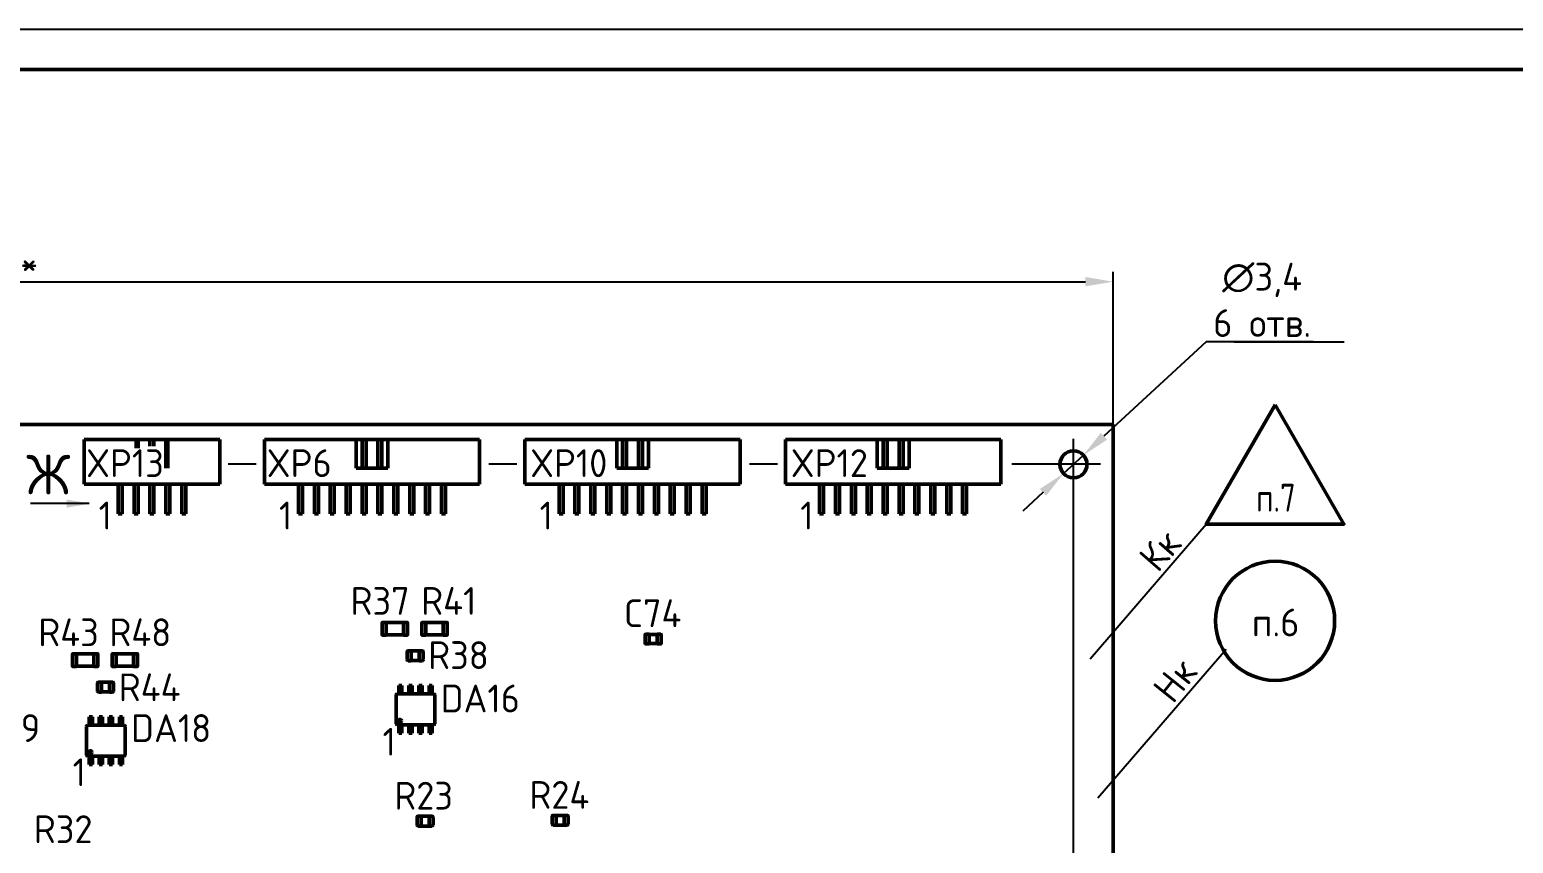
# Model space of a CAD drawing. Header units: millimetres. Extents: x -55 to 2039, y 0 to 512.
# Drawn here: x 1041.1 to 1227.8, y 335.1 to 437.5 of the extents above; entities that cross this region are included whole.
import ezdxf
from ezdxf import colors
from ezdxf.entities.mleader import LeaderData, LeaderLine
from ezdxf.enums import TextEntityAlignment as Align
from ezdxf.math import Vec2, Vec3

# ---------------------------------------------------------------- set-up
doc = ezdxf.new("R2010")
doc.units = ezdxf.units.MM
doc.linetypes.add('ACAD_ISO04W100', pattern=[30, 24, -3, 0, -3])
doc.linetypes.add('Сплошная', pattern=[0])
doc.layers.add('Виды', color=30, linetype='Continuous')
doc.layers.add('Размеры', color=121, linetype='Continuous')
doc.layers.add('текст', color=2, linetype='Continuous', lineweight=30)
doc.styles.add('GOST TYPE A', font='', dxfattribs={"height": 3.5})
doc.styles.add('GOST TYPE B', font='', dxfattribs={"height": 3.5})
doc.styles.get('GOST TYPE A').set_extended_font_data('GOST type A')
doc.styles.get('GOST TYPE B').set_extended_font_data('GOST type B')
doc.dimstyles.new('GOST', dxfattribs={"dimscale": 0, "dimtxt": 3.5, "dimasz": 3.5, "dimexe": 1.25, "dimexo": 0, "dimtad": 1, "dimdec": 3, "dimtxsty": 'GOST TYPE B', "dimcen": 5, "dimadec": 3, "dimazin": 2, "dimtm": 1e-09, "dimtfac": 0.75, "dimtdec": 3, "dimtmove": 1, "dimatfit": 3, "dimfxl": 1, "dimtolj": 1, "dimlwd": 25, "dimlwe": 25, "dimarcsym": 0})
doc.dimstyles.new('GOST радиусы', dxfattribs={"dimscale": 0, "dimtxt": 3.5, "dimasz": 3.5, "dimexe": 1.25, "dimexo": 0, "dimtad": 1, "dimtoh": 1, "dimdec": 3, "dimtxsty": 'GOST TYPE B', "dimcen": 5, "dimadec": 3, "dimazin": 2, "dimtm": 1e-09, "dimtfac": 0.75, "dimtdec": 3, "dimtmove": 1, "dimatfit": 3, "dimfxl": 1, "dimtolj": 1, "dimlwd": 25, "dimlwe": 25, "dimarcsym": 0})

# ---------------------------------------------------------------- blocks, each defined once
blk = doc.blocks.new('Вид с →')
at = {"linetype": 'Continuous', "lineweight": 25, "transparency": 16777216}
for q in [(28.03, 4.05), (30.86, 4.05)]:
    blk.add_line((29.44, 2.63), q, dxfattribs=at)
blk.add_circle((32.94, 2.63), 3.5, dxfattribs=at)
blk.add_circle((32.94, 2.63), 3.5, dxfattribs=at)
at = {"linetype": 'Continuous', "lineweight": 50, "transparency": 16777216, "style": 'GOST TYPE B'}
blk.add_attdef('ВИД(_:_)', text='', height=7, dxfattribs=at).set_placement((27.23, 3.5), align=Align.MIDDLE_RIGHT)
blk = doc.blocks.new('_DotSmall')
at = {"color": 0, "linetype": 'ByBlock', "lineweight": 60, "const_width": 0.5}
blk.add_lwpolyline([(-0.0625, 0, 1), (0.0625, 0, 1)], format="xyb", close=True, dxfattribs=at)
blk = doc.blocks.new('*D86')
at = {"layer": 'Defpoints', "color": 0, "linetype": 'Continuous', "lineweight": 50, "transparency": 16777216}
for p in [(1177.46, 405.78), (897.46, 387.78), (1177.46, 387.78)]:
    blk.add_point(p, dxfattribs=at)
at = {"layer": 'Размеры', "color": 0, "linetype": 'Сплошная', "lineweight": 25, "transparency": 16777216}
for p, q in [((897.46, 387.78), (897.46, 407.03)), ((900.96, 405.78), (1173.96, 405.78))]:
    blk.add_line(p, q, dxfattribs=at)
at = {"layer": 'Размеры', "color": 0, "lineweight": 25, "transparency": 16777216}
blk.add_line((1177.46, 387.78), (1177.46, 407.03), dxfattribs=at)
at = {"layer": 'Размеры', "color": 0, "linetype": 'Continuous', "lineweight": 50, "transparency": 16777216}
for points in [[(900.96, 406.37), (900.96, 405.2), (897.46, 405.78)], [(1173.96, 406.37), (1173.96, 405.2), (1177.46, 405.78)]]:
    blk.add_solid(points, dxfattribs=at)
at = {"layer": 'Размеры', "color": 0, "linetype": 'Continuous', "lineweight": 50, "transparency": 16777216, "insert": (1037.46, 408.16), "char_height": 3.5, "attachment_point": 5, "style": 'GOST TYPE B'}
blk.add_mtext('\\A1;280*', dxfattribs=at)
blk = doc.blocks.new('Для клеймения')
at = {"linetype": 'Continuous', "lineweight": 50, "transparency": 16777216}
blk.add_lwpolyline([(8.66, 15), (0, 0), (17.32, 0)], close=True, dxfattribs=at)
at = {"linetype": 'Continuous', "lineweight": 25, "transparency": 16777216, "style": 'GOST TYPE B'}
blk.add_attdef('п.2/...', text='', height=3.5, dxfattribs=at).set_placement((8.55, 1.58), align=Align.CENTER)
blk = doc.blocks.new('Для маркировки')
at = {"linetype": 'Continuous', "lineweight": 50, "transparency": 16777216}
blk.add_circle((6.15, 3.59), 7.5, dxfattribs=at)
at = {"linetype": 'Continuous', "lineweight": 50, "transparency": 16777216, "style": 'GOST TYPE B'}
blk.add_attdef('п.2/...', text='', height=3.5, dxfattribs=at).set_placement((6.22, 1.63), align=Align.CENTER)
blk = doc.blocks.new('_None')
blk = doc.blocks.new('*D90')
at = {"layer": 'Defpoints', "color": 0, "linetype": 'Continuous', "lineweight": 50, "transparency": 16777216}
for p in [(1173.71, 383.94), (1171.21, 381.63)]:
    blk.add_point(p, dxfattribs=at)
at = {"layer": 'Размеры', "color": 0, "linetype": 'Сплошная', "lineweight": 25, "transparency": 16777216}
for p, q in [((1189.18, 398.2), (1176.28, 386.31)), ((1202.62, 398.2), (1189.18, 398.2)), ((1171.21, 381.63), (1173.71, 383.94)), ((1168.64, 379.26), (1166.07, 376.89))]:
    blk.add_line(p, q, dxfattribs=at)
at = {"layer": 'Размеры', "color": 0, "linetype": 'Continuous', "lineweight": 50, "transparency": 16777216}
for points in [[(1175.89, 386.74), (1176.68, 385.88), (1173.71, 383.94)], [(1168.24, 379.69), (1169.03, 378.83), (1171.21, 381.63)]]:
    blk.add_solid(points, dxfattribs=at)
at = {"layer": 'Размеры', "color": 0, "linetype": 'Continuous', "lineweight": 25, "transparency": 16777216, "insert": (1196.21, 403.49), "char_height": 3.5, "width": 13.6166, "attachment_point": 5, "style": 'GOST TYPE B'}
blk.add_mtext('\\A1;∅3,4^J6 отв.', dxfattribs=at)

msp = doc.modelspace()

# ---------------------------------------------------------------- linework, layer by layer
at = {"linetype": 'Continuous', "lineweight": 50}
for p, q in [((897.4613, 387.7841), (1177.4613, 387.7841)), ((1177.4613, 387.7841), (1177.4613, 207.7841)), ((1047.9113, 385.904), (1054.4613, 385.904)), ((1047.9113, 380.304), (1047.9113, 385.904)), ((1054.4613, 385.904), (1054.7113, 385.904)), ((1054.4613, 384.8336), (1054.4613, 385.904)), ((1054.7113, 384.8336), (1054.7113, 385.904)), ((1054.7113, 385.904), (1056.2113, 385.904)), ((1056.2113, 385.904), (1056.7113, 385.904)), ((1056.2113, 385.0784), (1056.2113, 385.904)), ((1056.7113, 385.0784), (1056.7113, 385.904)), ((1056.7113, 385.904), (1058.2113, 385.904)), ((1058.2113, 385.904), (1058.4613, 385.904)), ((1058.2113, 382.304), (1058.2113, 385.904)), ((1058.4613, 385.904), (1065.0113, 385.904)), ((1058.4613, 382.304), (1058.4613, 385.904)), ((1065.0113, 380.304), (1065.0113, 385.904)), ((1070.6113, 385.9041), (1082.1613, 385.9041)), ((1070.6113, 380.3041), (1070.6113, 385.9041)), ((1082.1613, 382.3041), (1082.1613, 385.9041)), ((1082.1613, 385.9041), (1082.9113, 385.9041)), ((1082.9113, 385.9041), (1083.4113, 385.9041)), ((1082.9113, 382.3041), (1082.9113, 385.9041)), ((1083.4113, 382.3041), (1083.4113, 385.9041)), ((1083.4113, 385.9041), (1084.9113, 385.9041)), ((1084.9113, 385.9041), (1085.4113, 385.9041)), ((1084.9113, 382.3041), (1084.9113, 385.9041)), ((1085.4113, 382.3041), (1085.4113, 385.9041)), ((1085.4113, 385.9041), (1086.1613, 385.9041)), ((1086.1613, 385.9041), (1097.7113, 385.9041)), ((1086.1613, 382.3041), (1086.1613, 385.9041)), ((1097.7113, 380.3041), (1097.7113, 385.9041)), ((1103.4113, 385.9041), (1114.9613, 385.9041)), ((1103.4113, 380.3041), (1103.4113, 385.9041)), ((1114.9613, 382.3041), (1114.9613, 385.9041)), ((1114.9613, 385.9041), (1115.7113, 385.9041)), ((1115.7113, 385.9041), (1116.2113, 385.9041)), ((1115.7113, 382.3041), (1115.7113, 385.9041)), ((1116.2113, 382.3041), (1116.2113, 385.9041)), ((1116.2113, 385.9041), (1117.7113, 385.9041)), ((1117.7113, 385.9041), (1118.2113, 385.9041)), ((1117.7113, 382.3041), (1117.7113, 385.9041)), ((1118.2113, 382.3041), (1118.2113, 385.9041)), ((1118.2113, 385.9041), (1118.9613, 385.9041)), ((1118.9613, 385.9041), (1130.5113, 385.9041)), ((1118.9613, 382.3041), (1118.9613, 385.9041)), ((1130.5113, 380.3041), (1130.5113, 385.9041)), ((1136.2113, 385.9041), (1147.7613, 385.9041)), ((1136.2113, 380.3041), (1136.2113, 385.9041)), ((1147.7613, 382.3041), (1147.7613, 385.9041)), ((1147.7613, 385.9041), (1148.5113, 385.9041)), ((1148.5113, 385.9041), (1149.0113, 385.9041)), ((1148.5113, 382.3041), (1148.5113, 385.9041)), ((1149.0113, 382.3041), (1149.0113, 385.9041)), ((1149.0113, 385.9041), (1150.5113, 385.9041)), ((1150.5113, 385.9041), (1151.0113, 385.9041)), ((1150.5113, 382.3041), (1150.5113, 385.9041)), ((1151.0113, 382.3041), (1151.0113, 385.9041)), ((1151.0113, 385.9041), (1151.7613, 385.9041)), ((1151.7613, 385.9041), (1163.3113, 385.9041)), ((1151.7613, 382.3041), (1151.7613, 385.9041)), ((1163.3113, 380.3041), (1163.3113, 385.9041)), ((1082.1613, 382.3041), (1086.1613, 382.3041)), ((1114.9613, 382.3041), (1118.9613, 382.3041)), ((1147.7613, 382.3041), (1151.7613, 382.3041)), ((1047.9113, 380.304), (1065.0113, 380.304)), ((1052.2113, 380.304), (1052.2113, 377.784)), ((1052.7113, 377.784), (1052.7113, 380.304)), ((1054.2113, 377.784), (1054.2113, 380.304)), ((1054.7113, 377.784), (1054.7113, 380.304)), ((1056.2113, 377.784), (1056.2113, 380.304)), ((1056.7113, 377.784), (1056.7113, 380.304)), ((1058.2113, 377.784), (1058.2113, 380.304)), ((1058.7113, 377.784), (1058.7113, 380.304)), ((1060.2113, 377.784), (1060.2113, 380.304)), ((1060.7113, 377.784), (1060.7113, 380.304)), ((1070.6113, 380.3041), (1097.7113, 380.3041)), ((1074.9113, 380.3041), (1074.9113, 377.7841)), ((1075.4113, 377.7841), (1075.4113, 380.3041)), ((1076.9113, 377.7841), (1076.9113, 380.3041)), ((1077.4113, 377.7841), (1077.4113, 380.3041)), ((1078.9113, 377.7841), (1078.9113, 380.3041)), ((1079.4113, 377.7841), (1079.4113, 380.3041)), ((1080.9113, 377.7841), (1080.9113, 380.3041)), ((1081.4113, 377.7841), (1081.4113, 380.3041)), ((1082.9113, 377.7841), (1082.9113, 380.3041)), ((1083.4113, 377.7841), (1083.4113, 380.3041)), ((1084.9113, 377.7841), (1084.9113, 380.3041)), ((1085.4113, 377.7841), (1085.4113, 380.3041)), ((1086.9113, 377.7841), (1086.9113, 380.3041)), ((1087.4113, 377.7841), (1087.4113, 380.3041)), ((1088.9113, 377.7841), (1088.9113, 380.3041)), ((1089.4113, 377.7841), (1089.4113, 380.3041)), ((1090.9113, 377.7841), (1090.9113, 380.3041)), ((1091.4113, 377.7841), (1091.4113, 380.3041)), ((1092.9113, 377.7841), (1092.9113, 380.3041)), ((1093.4113, 377.7841), (1093.4113, 380.3041)), ((1103.4113, 380.3041), (1130.5113, 380.3041)), ((1107.7113, 380.3041), (1107.7113, 377.7841)), ((1108.2113, 377.7841), (1108.2113, 380.3041)), ((1109.7113, 377.7841), (1109.7113, 380.3041)), ((1110.2113, 377.7841), (1110.2113, 380.3041)), ((1111.7113, 377.7841), (1111.7113, 380.3041)), ((1112.2113, 377.7841), (1112.2113, 380.3041)), ((1113.7113, 377.7841), (1113.7113, 380.3041)), ((1114.2113, 377.7841), (1114.2113, 380.3041)), ((1115.7113, 377.7841), (1115.7113, 380.3041)), ((1116.2113, 377.7841), (1116.2113, 380.3041)), ((1117.7113, 377.7841), (1117.7113, 380.3041)), ((1118.2113, 377.7841), (1118.2113, 380.3041)), ((1119.7113, 377.7841), (1119.7113, 380.3041)), ((1120.2113, 377.7841), (1120.2113, 380.3041)), ((1121.7113, 377.7841), (1121.7113, 380.3041)), ((1122.2113, 377.7841), (1122.2113, 380.3041)), ((1123.7113, 377.7841), (1123.7113, 380.3041)), ((1124.2113, 377.7841), (1124.2113, 380.3041)), ((1125.7113, 377.7841), (1125.7113, 380.3041)), ((1126.2113, 377.7841), (1126.2113, 380.3041)), ((1136.2113, 380.3041), (1163.3113, 380.3041)), ((1140.5113, 380.3041), (1140.5113, 377.7841)), ((1141.0113, 377.7841), (1141.0113, 380.3041)), ((1142.5113, 377.7841), (1142.5113, 380.3041)), ((1143.0113, 377.7841), (1143.0113, 380.3041)), ((1144.5113, 377.7841), (1144.5113, 380.3041)), ((1145.0113, 377.7841), (1145.0113, 380.3041)), ((1146.5113, 377.7841), (1146.5113, 380.3041)), ((1147.0113, 377.7841), (1147.0113, 380.3041)), ((1148.5113, 377.7841), (1148.5113, 380.3041)), ((1149.0113, 377.7841), (1149.0113, 380.3041)), ((1150.5113, 377.7841), (1150.5113, 380.3041)), ((1151.0113, 377.7841), (1151.0113, 380.3041)), ((1152.5113, 377.7841), (1152.5113, 380.3041)), ((1153.0113, 377.7841), (1153.0113, 380.3041)), ((1154.5113, 377.7841), (1154.5113, 380.3041)), ((1155.0113, 377.7841), (1155.0113, 380.3041)), ((1156.5113, 377.7841), (1156.5113, 380.3041)), ((1157.0113, 377.7841), (1157.0113, 380.3041)), ((1158.5113, 377.7841), (1158.5113, 380.3041)), ((1159.0113, 377.7841), (1159.0113, 380.3041)), ((1052.2113, 376.534), (1052.2113, 377.784)), ((1052.7113, 376.534), (1052.7113, 377.784)), ((1054.2113, 376.534), (1054.2113, 377.784)), ((1054.7113, 376.534), (1054.7113, 377.784)), ((1056.2113, 376.534), (1056.2113, 377.784)), ((1056.7113, 376.534), (1056.7113, 377.784)), ((1058.2113, 376.534), (1058.2113, 377.784)), ((1058.7113, 376.534), (1058.7113, 377.784)), ((1060.2113, 376.534), (1060.2113, 377.784)), ((1060.7113, 376.534), (1060.7113, 377.784)), ((1074.9113, 376.5341), (1074.9113, 377.7841)), ((1075.4113, 376.5341), (1075.4113, 377.7841)), ((1076.9113, 376.5341), (1076.9113, 377.7841)), ((1077.4113, 376.5341), (1077.4113, 377.7841)), ((1078.9113, 376.5341), (1078.9113, 377.7841)), ((1079.4113, 376.5341), (1079.4113, 377.7841)), ((1080.9113, 376.5341), (1080.9113, 377.7841)), ((1081.4113, 376.5341), (1081.4113, 377.7841)), ((1082.9113, 376.5341), (1082.9113, 377.7841)), ((1083.4113, 376.5341), (1083.4113, 377.7841)), ((1084.9113, 376.5341), (1084.9113, 377.7841)), ((1085.4113, 376.5341), (1085.4113, 377.7841)), ((1086.9113, 376.5341), (1086.9113, 377.7841)), ((1087.4113, 376.5341), (1087.4113, 377.7841)), ((1088.9113, 376.5341), (1088.9113, 377.7841)), ((1089.4113, 376.5341), (1089.4113, 377.7841)), ((1090.9113, 376.5341), (1090.9113, 377.7841)), ((1091.4113, 376.5341), (1091.4113, 377.7841)), ((1092.9113, 376.5341), (1092.9113, 377.7841)), ((1093.4113, 376.5341), (1093.4113, 377.7841)), ((1107.7113, 376.5341), (1107.7113, 377.7841)), ((1108.2113, 376.5341), (1108.2113, 377.7841)), ((1109.7113, 376.5341), (1109.7113, 377.7841)), ((1110.2113, 376.5341), (1110.2113, 377.7841)), ((1111.7113, 376.5341), (1111.7113, 377.7841)), ((1112.2113, 376.5341), (1112.2113, 377.7841)), ((1113.7113, 376.5341), (1113.7113, 377.7841)), ((1114.2113, 376.5341), (1114.2113, 377.7841)), ((1115.7113, 376.5341), (1115.7113, 377.7841)), ((1116.2113, 376.5341), (1116.2113, 377.7841)), ((1117.7113, 376.5341), (1117.7113, 377.7841)), ((1118.2113, 376.5341), (1118.2113, 377.7841)), ((1119.7113, 376.5341), (1119.7113, 377.7841)), ((1120.2113, 376.5341), (1120.2113, 377.7841)), ((1121.7113, 376.5341), (1121.7113, 377.7841)), ((1122.2113, 376.5341), (1122.2113, 377.7841)), ((1123.7113, 376.5341), (1123.7113, 377.7841)), ((1124.2113, 376.5341), (1124.2113, 377.7841)), ((1125.7113, 376.5341), (1125.7113, 377.7841)), ((1126.2113, 376.5341), (1126.2113, 377.7841)), ((1140.5113, 376.5341), (1140.5113, 377.7841)), ((1141.0113, 376.5341), (1141.0113, 377.7841)), ((1142.5113, 376.5341), (1142.5113, 377.7841)), ((1143.0113, 376.5341), (1143.0113, 377.7841)), ((1144.5113, 376.5341), (1144.5113, 377.7841)), ((1145.0113, 376.5341), (1145.0113, 377.7841)), ((1146.5113, 376.5341), (1146.5113, 377.7841)), ((1147.0113, 376.5341), (1147.0113, 377.7841)), ((1148.5113, 376.5341), (1148.5113, 377.7841)), ((1149.0113, 376.5341), (1149.0113, 377.7841)), ((1150.5113, 376.5341), (1150.5113, 377.7841)), ((1151.0113, 376.5341), (1151.0113, 377.7841)), ((1152.5113, 376.5341), (1152.5113, 377.7841)), ((1153.0113, 376.5341), (1153.0113, 377.7841)), ((1154.5113, 376.5341), (1154.5113, 377.7841)), ((1155.0113, 376.5341), (1155.0113, 377.7841)), ((1156.5113, 376.5341), (1156.5113, 377.7841)), ((1157.0113, 376.5341), (1157.0113, 377.7841)), ((1158.5113, 376.5341), (1158.5113, 377.7841)), ((1159.0113, 376.5341), (1159.0113, 377.7841)), ((1052.7113, 376.534), (1052.2113, 376.534)), ((1054.7113, 376.534), (1054.2113, 376.534)), ((1056.7113, 376.534), (1056.2113, 376.534)), ((1058.7113, 376.534), (1058.2113, 376.534)), ((1060.7113, 376.534), (1060.2113, 376.534)), ((1075.4113, 376.5341), (1074.9113, 376.5341)), ((1077.4113, 376.5341), (1076.9113, 376.5341)), ((1079.4113, 376.5341), (1078.9113, 376.5341)), ((1081.4113, 376.5341), (1080.9113, 376.5341)), ((1083.4113, 376.5341), (1082.9113, 376.5341)), ((1085.4113, 376.5341), (1084.9113, 376.5341)), ((1087.4113, 376.5341), (1086.9113, 376.5341)), ((1089.4113, 376.5341), (1088.9113, 376.5341)), ((1091.4113, 376.5341), (1090.9113, 376.5341)), ((1093.4113, 376.5341), (1092.9113, 376.5341)), ((1108.2113, 376.5341), (1107.7113, 376.5341)), ((1110.2113, 376.5341), (1109.7113, 376.5341)), ((1112.2113, 376.5341), (1111.7113, 376.5341)), ((1114.2113, 376.5341), (1113.7113, 376.5341)), ((1116.2113, 376.5341), (1115.7113, 376.5341)), ((1118.2113, 376.5341), (1117.7113, 376.5341)), ((1120.2113, 376.5341), (1119.7113, 376.5341)), ((1122.2113, 376.5341), (1121.7113, 376.5341)), ((1124.2113, 376.5341), (1123.7113, 376.5341)), ((1126.2113, 376.5341), (1125.7113, 376.5341)), ((1141.0113, 376.5341), (1140.5113, 376.5341)), ((1143.0113, 376.5341), (1142.5113, 376.5341)), ((1145.0113, 376.5341), (1144.5113, 376.5341)), ((1147.0113, 376.5341), (1146.5113, 376.5341)), ((1149.0113, 376.5341), (1148.5113, 376.5341)), ((1151.0113, 376.5341), (1150.5113, 376.5341)), ((1153.0113, 376.5341), (1152.5113, 376.5341)), ((1155.0113, 376.5341), (1154.5113, 376.5341)), ((1157.0113, 376.5341), (1156.5113, 376.5341)), ((1159.0113, 376.5341), (1158.5113, 376.5341)), ((1085.4363, 361.314), (1085.4363, 362.854)), ((1085.4663, 362.884), (1085.9363, 362.884)), ((1085.9363, 362.854), (1085.9363, 362.884)), ((1085.9363, 362.854), (1088.1363, 362.854)), ((1085.9363, 361.314), (1085.9363, 362.854)), ((1088.1363, 362.884), (1088.6063, 362.884)), ((1088.1363, 362.884), (1088.1363, 362.854)), ((1088.1363, 362.854), (1088.1363, 361.314)), ((1088.6363, 362.854), (1088.6363, 361.314)), ((1090.4363, 361.314), (1090.4363, 362.854)), ((1090.4663, 362.884), (1090.9363, 362.884)), ((1090.9363, 362.854), (1090.9363, 362.884)), ((1090.9363, 362.854), (1093.1363, 362.854)), ((1090.9363, 361.314), (1090.9363, 362.854)), ((1093.1363, 362.884), (1093.6063, 362.884)), ((1093.1363, 362.884), (1093.1363, 362.854)), ((1093.1363, 362.854), (1093.1363, 361.314)), ((1093.6363, 362.854), (1093.6363, 361.314)), ((1085.9363, 361.284), (1085.4663, 361.284)), ((1088.1363, 361.314), (1085.9363, 361.314)), ((1085.9363, 361.284), (1085.9363, 361.314)), ((1088.1363, 361.314), (1088.1363, 361.284)), ((1088.6063, 361.284), (1088.1363, 361.284)), ((1090.9363, 361.284), (1090.4663, 361.284)), ((1093.1363, 361.314), (1090.9363, 361.314)), ((1090.9363, 361.284), (1090.9363, 361.314)), ((1093.1363, 361.314), (1093.1363, 361.284)), ((1093.6063, 361.284), (1093.1363, 361.284)), ((1118.5563, 360.2141), (1118.5563, 361.3541)), ((1118.5863, 361.3841), (1119.0563, 361.3841)), ((1119.0563, 361.3541), (1119.0563, 361.3841)), ((1119.0563, 361.3541), (1120.0563, 361.3541)), ((1119.0563, 360.2141), (1119.0563, 361.3541)), ((1120.0563, 361.3841), (1120.5263, 361.3841)), ((1120.0563, 361.3841), (1120.0563, 361.3541)), ((1120.0563, 361.3541), (1120.0563, 360.2141)), ((1120.5563, 361.3541), (1120.5563, 360.2141)), ((1046.4613, 357.364), (1046.4613, 358.904)), ((1046.4913, 358.934), (1046.9613, 358.934)), ((1046.9613, 358.904), (1046.9613, 358.934)), ((1046.9613, 358.904), (1049.1613, 358.904)), ((1046.9613, 357.364), (1046.9613, 358.904)), ((1049.1613, 358.934), (1049.6313, 358.934)), ((1049.1613, 358.934), (1049.1613, 358.904)), ((1049.1613, 358.904), (1049.1613, 357.364)), ((1049.6613, 358.904), (1049.6613, 357.364)), ((1051.4613, 357.364), (1051.4613, 358.904)), ((1051.4913, 358.934), (1051.9613, 358.934)), ((1051.9613, 358.904), (1051.9613, 358.934)), ((1051.9613, 358.904), (1054.1613, 358.904)), ((1051.9613, 357.364), (1051.9613, 358.904)), ((1054.1613, 358.934), (1054.6313, 358.934)), ((1054.1613, 358.934), (1054.1613, 358.904)), ((1054.1613, 358.904), (1054.1613, 357.364)), ((1054.6613, 358.904), (1054.6613, 357.364)), ((1088.5813, 358.2061), (1088.5813, 359.1621)), ((1088.7283, 359.3091), (1089.0813, 359.3091)), ((1089.0813, 359.1621), (1089.0813, 359.3091)), ((1089.0813, 359.2966), (1090.0913, 359.2966)), ((1089.0813, 358.2061), (1089.0813, 359.1621)), ((1090.0913, 359.3091), (1090.4443, 359.3091)), ((1090.0913, 359.1621), (1090.0913, 359.3091)), ((1090.0913, 358.2061), (1090.0913, 359.1621)), ((1090.5913, 358.2061), (1090.5913, 359.1621)), ((1119.0563, 360.1841), (1118.5863, 360.1841)), ((1120.0563, 360.2141), (1119.0563, 360.2141)), ((1119.0563, 360.1841), (1119.0563, 360.2141)), ((1120.0563, 360.2141), (1120.0563, 360.1841)), ((1120.5263, 360.1841), (1120.0563, 360.1841)), ((1046.9613, 357.334), (1046.4913, 357.334)), ((1049.1613, 357.364), (1046.9613, 357.364)), ((1046.9613, 357.334), (1046.9613, 357.364)), ((1049.1613, 357.364), (1049.1613, 357.334)), ((1049.6313, 357.334), (1049.1613, 357.334)), ((1051.9613, 357.334), (1051.4913, 357.334)), ((1054.1613, 357.364), (1051.9613, 357.364)), ((1051.9613, 357.334), (1051.9613, 357.364)), ((1054.1613, 357.364), (1054.1613, 357.334)), ((1054.6313, 357.334), (1054.1613, 357.334)), ((1088.7283, 358.0591), (1089.0813, 358.0591)), ((1089.0813, 358.2061), (1089.0813, 358.0591)), ((1089.0813, 358.0716), (1090.0913, 358.0716)), ((1090.0913, 358.2061), (1090.0913, 358.0591)), ((1090.0913, 358.0591), (1090.4443, 358.0591)), ((1049.6063, 354.2561), (1049.6063, 355.2121)), ((1049.7533, 355.3591), (1050.1063, 355.3591)), ((1050.1063, 355.2121), (1050.1063, 355.3591)), ((1050.1063, 355.3466), (1051.1163, 355.3466)), ((1050.1063, 354.2561), (1050.1063, 355.2121)), ((1051.1163, 355.3591), (1051.4693, 355.3591)), ((1051.1163, 355.2121), (1051.1163, 355.3591)), ((1051.1163, 354.2561), (1051.1163, 355.2121)), ((1051.6163, 354.2561), (1051.6163, 355.2121)), ((1087.5281, 354.3995), (1087.5281, 354.9454)), ((1087.9345, 354.9454), (1087.5281, 354.9454)), ((1087.9345, 354.3995), (1087.9345, 354.9454)), ((1088.7981, 354.3995), (1088.7981, 354.9454)), ((1089.2045, 354.9454), (1088.7981, 354.9454)), ((1089.2045, 354.3995), (1089.2045, 354.9454)), ((1090.0681, 354.3995), (1090.0681, 354.9454)), ((1090.4745, 354.9454), (1090.0681, 354.9454)), ((1090.4745, 354.3995), (1090.4745, 354.9454)), ((1091.3381, 354.3995), (1091.3381, 354.9454)), ((1091.7445, 354.9454), (1091.3381, 354.9454)), ((1091.7445, 354.3995), (1091.7445, 354.9454)), ((1049.7533, 354.1091), (1050.1063, 354.1091)), ((1050.1063, 354.2561), (1050.1063, 354.1091)), ((1050.1063, 354.1216), (1051.1163, 354.1216)), ((1051.1163, 354.2561), (1051.1163, 354.1091)), ((1051.1163, 354.1091), (1051.4693, 354.1091)), ((1087.1852, 353.7375), (1087.1852, 353.7398)), ((1087.1852, 350.1307), (1087.1852, 353.7375)), ((1087.3353, 353.8898), (1087.3376, 353.8899)), ((1087.3376, 353.8899), (1091.935, 353.8899)), ((1087.5281, 354.3995), (1087.5281, 354.2833)), ((1087.5281, 354.2154), (1087.5281, 354.2833)), ((1087.5281, 353.8902), (1087.5281, 354.2154)), ((1087.5281, 353.8899), (1087.5281, 353.8902)), ((1087.9345, 353.8899), (1087.5281, 353.8899)), ((1087.9345, 354.3995), (1087.9345, 354.2833)), ((1087.9345, 354.2833), (1087.9345, 354.2154)), ((1087.9345, 353.8902), (1087.9345, 354.2154)), ((1087.9345, 353.8899), (1087.9345, 353.8902)), ((1088.7981, 354.3995), (1088.7981, 354.2833)), ((1088.7981, 354.2154), (1088.7981, 354.2833)), ((1088.7981, 353.8902), (1088.7981, 354.2154)), ((1088.7981, 353.8899), (1088.7981, 353.8902)), ((1089.2045, 353.8899), (1088.7981, 353.8899)), ((1089.2045, 354.3995), (1089.2045, 354.2833)), ((1089.2045, 354.2833), (1089.2045, 354.2154)), ((1089.2045, 353.8902), (1089.2045, 354.2154)), ((1089.2045, 353.8899), (1089.2045, 353.8902)), ((1090.0681, 354.3995), (1090.0681, 354.2833)), ((1090.0681, 354.2154), (1090.0681, 354.2833)), ((1090.0681, 353.8902), (1090.0681, 354.2154)), ((1090.0681, 353.8899), (1090.0681, 353.8902)), ((1090.4745, 353.8899), (1090.0681, 353.8899)), ((1090.4745, 354.3995), (1090.4745, 354.2833)), ((1090.4745, 354.2833), (1090.4745, 354.2154)), ((1090.4745, 353.8902), (1090.4745, 354.2154)), ((1090.4745, 353.8899), (1090.4745, 353.8902)), ((1091.3381, 354.3995), (1091.3381, 354.2833)), ((1091.3381, 354.2154), (1091.3381, 354.2833)), ((1091.3381, 353.8902), (1091.3381, 354.2154)), ((1091.3381, 353.8899), (1091.3381, 353.8902)), ((1091.7445, 353.8899), (1091.3381, 353.8899)), ((1091.7445, 354.3995), (1091.7445, 354.2833)), ((1091.7445, 354.2833), (1091.7445, 354.2154)), ((1091.7445, 353.8902), (1091.7445, 354.2154)), ((1091.7445, 353.8899), (1091.7445, 353.8902)), ((1091.935, 353.8899), (1091.9373, 353.8898)), ((1092.0874, 353.7398), (1092.0874, 353.7375)), ((1092.0874, 350.1307), (1092.0874, 353.7375)), ((1048.2102, 349.7874), (1048.2102, 349.7898)), ((1048.2102, 346.1806), (1048.2102, 349.7874)), ((1048.3602, 349.9398), (1048.3626, 349.9398)), ((1048.3626, 349.9398), (1052.96, 349.9398)), ((1048.5531, 350.4494), (1048.5531, 350.9954)), ((1048.9595, 350.9954), (1048.5531, 350.9954)), ((1048.5531, 350.4494), (1048.5531, 350.3332)), ((1048.5531, 350.2654), (1048.5531, 350.3332)), ((1048.5531, 349.9402), (1048.5531, 350.2654)), ((1048.5531, 349.9398), (1048.5531, 349.9402)), ((1048.9595, 349.9398), (1048.5531, 349.9398)), ((1048.9595, 350.4494), (1048.9595, 350.9954)), ((1048.9595, 350.4494), (1048.9595, 350.3332)), ((1048.9595, 350.3332), (1048.9595, 350.2654)), ((1048.9595, 349.9402), (1048.9595, 350.2654)), ((1048.9595, 349.9398), (1048.9595, 349.9402)), ((1049.8231, 350.4494), (1049.8231, 350.9954)), ((1050.2295, 350.9954), (1049.8231, 350.9954)), ((1049.8231, 350.4494), (1049.8231, 350.3332)), ((1049.8231, 350.2654), (1049.8231, 350.3332)), ((1049.8231, 349.9402), (1049.8231, 350.2654)), ((1049.8231, 349.9398), (1049.8231, 349.9402)), ((1050.2295, 349.9398), (1049.8231, 349.9398)), ((1050.2295, 350.4494), (1050.2295, 350.9954)), ((1050.2295, 350.4494), (1050.2295, 350.3332)), ((1050.2295, 350.3332), (1050.2295, 350.2654)), ((1050.2295, 349.9402), (1050.2295, 350.2654)), ((1050.2295, 349.9398), (1050.2295, 349.9402)), ((1051.0931, 350.4494), (1051.0931, 350.9954)), ((1051.4995, 350.9954), (1051.0931, 350.9954)), ((1051.0931, 350.4494), (1051.0931, 350.3332)), ((1051.0931, 350.2654), (1051.0931, 350.3332)), ((1051.0931, 349.9402), (1051.0931, 350.2654)), ((1051.0931, 349.9398), (1051.0931, 349.9402)), ((1051.4995, 349.9398), (1051.0931, 349.9398)), ((1051.4995, 350.4494), (1051.4995, 350.9954)), ((1051.4995, 350.4494), (1051.4995, 350.3332)), ((1051.4995, 350.3332), (1051.4995, 350.2654)), ((1051.4995, 349.9402), (1051.4995, 350.2654)), ((1051.4995, 349.9398), (1051.4995, 349.9402)), ((1052.3631, 350.4494), (1052.3631, 350.9954)), ((1052.7695, 350.9954), (1052.3631, 350.9954)), ((1052.3631, 350.4494), (1052.3631, 350.3332)), ((1052.3631, 350.2654), (1052.3631, 350.3332)), ((1052.3631, 349.9402), (1052.3631, 350.2654)), ((1052.3631, 349.9398), (1052.3631, 349.9402)), ((1052.7695, 349.9398), (1052.3631, 349.9398)), ((1052.7695, 350.4494), (1052.7695, 350.9954)), ((1052.7695, 350.4494), (1052.7695, 350.3332)), ((1052.7695, 350.3332), (1052.7695, 350.2654)), ((1052.7695, 349.9402), (1052.7695, 350.2654)), ((1052.7695, 349.9398), (1052.7695, 349.9402)), ((1052.96, 349.9398), (1052.9623, 349.9398)), ((1053.1124, 349.7898), (1053.1124, 349.7874)), ((1053.1124, 346.1806), (1053.1124, 349.7874)), ((1087.1852, 350.1283), (1087.1852, 350.1307)), ((1087.3376, 349.9783), (1087.3353, 349.9783)), ((1087.3376, 349.9783), (1091.935, 349.9783)), ((1087.5281, 349.9783), (1087.5281, 349.9779)), ((1087.5281, 349.9783), (1087.9345, 349.9783)), ((1087.5281, 349.9779), (1087.5281, 349.6527)), ((1087.5281, 349.5849), (1087.5281, 349.6527)), ((1087.5281, 349.4686), (1087.5281, 349.5849)), ((1087.5281, 349.4686), (1087.5281, 348.9227)), ((1087.9345, 349.9783), (1087.9345, 349.9779)), ((1087.9345, 349.9779), (1087.9345, 349.6527)), ((1087.9345, 349.6527), (1087.9345, 349.5849)), ((1087.9345, 349.4686), (1087.9345, 349.5849)), ((1087.9345, 349.4686), (1087.9345, 348.9227)), ((1088.7981, 349.9783), (1088.7981, 349.9779)), ((1088.7981, 349.9783), (1089.2045, 349.9783)), ((1088.7981, 349.9779), (1088.7981, 349.6527)), ((1088.7981, 349.5849), (1088.7981, 349.6527)), ((1088.7981, 349.4686), (1088.7981, 349.5849)), ((1088.7981, 349.4686), (1088.7981, 348.9227)), ((1089.2045, 349.9783), (1089.2045, 349.9779)), ((1089.2045, 349.9779), (1089.2045, 349.6527)), ((1089.2045, 349.6527), (1089.2045, 349.5849)), ((1089.2045, 349.4686), (1089.2045, 349.5849)), ((1089.2045, 349.4686), (1089.2045, 348.9227)), ((1090.0681, 349.9783), (1090.0681, 349.9779)), ((1090.0681, 349.9783), (1090.4745, 349.9783)), ((1090.0681, 349.9779), (1090.0681, 349.6527)), ((1090.0681, 349.5849), (1090.0681, 349.6527)), ((1090.0681, 349.4686), (1090.0681, 349.5849)), ((1090.0681, 349.4686), (1090.0681, 348.9227)), ((1090.4745, 349.9783), (1090.4745, 349.9779)), ((1090.4745, 349.9779), (1090.4745, 349.6527)), ((1090.4745, 349.6527), (1090.4745, 349.5849)), ((1090.4745, 349.4686), (1090.4745, 349.5849)), ((1090.4745, 349.4686), (1090.4745, 348.9227)), ((1091.3381, 349.9783), (1091.3381, 349.9779)), ((1091.3381, 349.9783), (1091.7445, 349.9783)), ((1091.3381, 349.9779), (1091.3381, 349.6527)), ((1091.3381, 349.5849), (1091.3381, 349.6527)), ((1091.3381, 349.4686), (1091.3381, 349.5849)), ((1091.3381, 349.4686), (1091.3381, 348.9227)), ((1091.7445, 349.9783), (1091.7445, 349.9779)), ((1091.7445, 349.9779), (1091.7445, 349.6527)), ((1091.7445, 349.6527), (1091.7445, 349.5849)), ((1091.7445, 349.4686), (1091.7445, 349.5849)), ((1091.7445, 349.4686), (1091.7445, 348.9227)), ((1091.9373, 349.9783), (1091.935, 349.9783)), ((1092.0874, 350.1307), (1092.0874, 350.1283)), ((1087.5281, 348.9227), (1087.9345, 348.9227)), ((1088.7981, 348.9227), (1089.2045, 348.9227)), ((1090.0681, 348.9227), (1090.4745, 348.9227)), ((1091.3381, 348.9227), (1091.7445, 348.9227)), ((1048.2102, 346.1783), (1048.2102, 346.1806)), ((1048.3626, 346.0282), (1048.3602, 346.0282)), ((1048.3626, 346.0282), (1052.96, 346.0282)), ((1048.5531, 346.0282), (1048.5531, 346.0279)), ((1048.5531, 346.0282), (1048.9595, 346.0282)), ((1048.5531, 346.0279), (1048.5531, 345.7027)), ((1048.5531, 345.6348), (1048.5531, 345.7027)), ((1048.5531, 345.5186), (1048.5531, 345.6348)), ((1048.5531, 345.5186), (1048.5531, 344.9727)), ((1048.9595, 346.0282), (1048.9595, 346.0279)), ((1048.9595, 346.0279), (1048.9595, 345.7027)), ((1048.9595, 345.7027), (1048.9595, 345.6348)), ((1048.9595, 345.5186), (1048.9595, 345.6348)), ((1048.9595, 345.5186), (1048.9595, 344.9727)), ((1049.8231, 346.0282), (1049.8231, 346.0279)), ((1049.8231, 346.0282), (1050.2295, 346.0282)), ((1049.8231, 346.0279), (1049.8231, 345.7027)), ((1049.8231, 345.6348), (1049.8231, 345.7027)), ((1049.8231, 345.5186), (1049.8231, 345.6348)), ((1049.8231, 345.5186), (1049.8231, 344.9727)), ((1050.2295, 346.0282), (1050.2295, 346.0279)), ((1050.2295, 346.0279), (1050.2295, 345.7027)), ((1050.2295, 345.7027), (1050.2295, 345.6348)), ((1050.2295, 345.5186), (1050.2295, 345.6348)), ((1050.2295, 345.5186), (1050.2295, 344.9727)), ((1051.0931, 346.0282), (1051.0931, 346.0279)), ((1051.0931, 346.0282), (1051.4995, 346.0282)), ((1051.0931, 346.0279), (1051.0931, 345.7027)), ((1051.0931, 345.6348), (1051.0931, 345.7027)), ((1051.0931, 345.5186), (1051.0931, 345.6348)), ((1051.0931, 345.5186), (1051.0931, 344.9727)), ((1051.4995, 346.0282), (1051.4995, 346.0279)), ((1051.4995, 346.0279), (1051.4995, 345.7027)), ((1051.4995, 345.7027), (1051.4995, 345.6348)), ((1051.4995, 345.5186), (1051.4995, 345.6348)), ((1051.4995, 345.5186), (1051.4995, 344.9727)), ((1052.3631, 346.0282), (1052.3631, 346.0279)), ((1052.3631, 346.0282), (1052.7695, 346.0282)), ((1052.3631, 346.0279), (1052.3631, 345.7027)), ((1052.3631, 345.6348), (1052.3631, 345.7027)), ((1052.3631, 345.5186), (1052.3631, 345.6348)), ((1052.3631, 345.5186), (1052.3631, 344.9727)), ((1052.7695, 346.0282), (1052.7695, 346.0279)), ((1052.7695, 346.0279), (1052.7695, 345.7027)), ((1052.7695, 345.7027), (1052.7695, 345.6348)), ((1052.7695, 345.5186), (1052.7695, 345.6348)), ((1052.7695, 345.5186), (1052.7695, 344.9727)), ((1052.9623, 346.0282), (1052.96, 346.0282)), ((1053.1124, 346.1806), (1053.1124, 346.1783)), ((1048.5531, 344.9727), (1048.9595, 344.9727)), ((1049.8231, 344.9727), (1050.2295, 344.9727)), ((1051.0931, 344.9727), (1051.4995, 344.9727)), ((1052.3631, 344.9727), (1052.7695, 344.9727)), ((1089.8313, 337.3811), (1089.8313, 338.3371)), ((1089.9783, 338.4841), (1090.3313, 338.4841)), ((1090.3313, 338.3371), (1090.3313, 338.4841)), ((1090.3313, 338.4716), (1091.3413, 338.4716)), ((1090.3313, 337.3811), (1090.3313, 338.3371)), ((1091.3413, 338.4841), (1091.6943, 338.4841)), ((1091.3413, 338.3371), (1091.3413, 338.4841)), ((1091.3413, 337.3811), (1091.3413, 338.3371)), ((1091.8413, 337.3811), (1091.8413, 338.3371)), ((1106.8313, 337.481), (1106.8313, 338.437)), ((1106.9783, 338.584), (1107.3313, 338.584)), ((1107.3313, 338.437), (1107.3313, 338.584)), ((1107.3313, 338.5715), (1108.3413, 338.5715)), ((1107.3313, 337.481), (1107.3313, 338.437)), ((1108.3413, 338.584), (1108.6943, 338.584)), ((1108.3413, 338.437), (1108.3413, 338.584)), ((1108.3413, 337.481), (1108.3413, 338.437)), ((1108.8413, 337.481), (1108.8413, 338.437)), ((1089.9783, 337.2341), (1090.3313, 337.2341)), ((1090.3313, 337.3811), (1090.3313, 337.2341)), ((1090.3313, 337.2466), (1091.3413, 337.2466)), ((1091.3413, 337.3811), (1091.3413, 337.2341)), ((1091.3413, 337.2341), (1091.6943, 337.2341)), ((1106.9783, 337.334), (1107.3313, 337.334)), ((1107.3313, 337.481), (1107.3313, 337.334)), ((1107.3313, 337.3465), (1108.3413, 337.3465)), ((1108.3413, 337.481), (1108.3413, 337.334)), ((1108.3413, 337.334), (1108.6943, 337.334))]:
    msp.add_line(p, q, dxfattribs=at)
msp.add_lwpolyline([(834.0605, 17.5126), (1428.0605, 17.5126), (1428.0605, 437.5126), (834.0605, 437.5126)], close=True)
at = {"lineweight": 50}
msp.add_lwpolyline([(854.0605, 22.5126), (1423.0605, 22.5126), (1423.0605, 432.5126), (854.0605, 432.5126)], close=True, dxfattribs=at)
at = {"linetype": 'Continuous', "lineweight": 50}
for centre, radius in [((1172.4613, 382.7841), 1.7), ((1087.6826, 350.4875), 0.2034), ((1048.7076, 346.5375), 0.2034)]:
    msp.add_circle(centre, radius, dxfattribs=at)
at = {"linetype": 'Continuous', "lineweight": 50, "extrusion": (0, 0, -1)}
for centre, radius, start, end in [((-1085.4663, 362.854), 0.03, 359.99999, 89.99999), ((-1090.4663, 362.854), 0.03, 359.99999, 89.99999), ((-1088.6063, 361.314), 0.03, 179.99999, 269.99999), ((-1093.6063, 361.314), 0.03, 179.99999, 269.99999), ((-1118.5863, 361.3541), 0.03, 359.99999, 89.99999), ((-1046.4913, 358.904), 0.03, 359.99999, 89.99999), ((-1051.4913, 358.904), 0.03, 359.99999, 89.99999), ((-1090.4443, 359.1621), 0.147, 89.99999, 179.99999), ((-1120.5263, 360.2141), 0.03, 179.99999, 269.99999), ((-1049.6313, 357.364), 0.03, 179.99999, 269.99999), ((-1054.6313, 357.364), 0.03, 179.99999, 269.99999), ((-1090.4443, 358.2061), 0.147, 179.99999, 269.99999), ((-1051.4693, 355.2121), 0.147, 89.99999, 179.99999), ((-1051.4693, 354.2561), 0.147, 179.99999, 269.99999), ((-1091.6943, 338.3371), 0.147, 89.99999, 179.99999), ((-1108.6943, 338.437), 0.147, 89.99999, 179.99999), ((-1091.6943, 337.3811), 0.147, 179.99999, 269.99999), ((-1108.6943, 337.481), 0.147, 179.99999, 269.99999)]:
    msp.add_arc(centre, radius, start, end, dxfattribs=at)
at = {"linetype": 'Continuous', "lineweight": 50}
for centre, radius, start, end in [((1088.6063, 362.854), 0.03, 0.00001, 90.00001), ((1093.6063, 362.854), 0.03, 0.00001, 90.00001), ((1085.4663, 361.314), 0.03, 180.00001, 270.00001), ((1090.4663, 361.314), 0.03, 180.00001, 270.00001), ((1120.5263, 361.3541), 0.03, 0.00001, 90.00001), ((1049.6313, 358.904), 0.03, 0.00001, 90.00001), ((1054.6313, 358.904), 0.03, 0.00001, 90.00001), ((1088.7283, 359.1621), 0.147, 90.00001, 180.00001), ((1118.5863, 360.2141), 0.03, 180.00001, 270.00001), ((1046.4913, 357.364), 0.03, 180.00001, 270.00001), ((1051.4913, 357.364), 0.03, 180.00001, 270.00001), ((1088.7283, 358.2061), 0.147, 180.00001, 270.00001), ((1049.7533, 355.2121), 0.147, 90.00001, 180.00001), ((1049.7533, 354.2561), 0.147, 180.00001, 270.00001), ((1089.9783, 338.3371), 0.147, 90.00001, 180.00001), ((1106.9783, 338.437), 0.147, 90.00001, 180.00001), ((1089.9783, 337.3811), 0.147, 180.00001, 270.00001), ((1106.9783, 337.481), 0.147, 180.00001, 270.00001)]:
    msp.add_arc(centre, radius, start, end, dxfattribs=at)
at = {"linetype": 'Continuous', "lineweight": 50, "extrusion": (0, 0, -1)}
for centre, major_axis, start_param, end_param in [((1087.3399, 353.7351), (-0.1111, 0.1111), 5.51283375, 7.05353687), ((1091.9326, 353.7351), (0.1111, 0.1111), 5.51283375, 7.05353687), ((1048.3649, 349.7851), (-0.1111, 0.1111), 5.51283375, 7.05353687), ((1052.9576, 349.7851), (0.1111, 0.1111), 5.51283375, 7.05353687), ((1087.3399, 350.133), (0.1111, 0.1111), 2.37124109, 3.91194421), ((1091.9326, 350.133), (-0.1111, 0.1111), 2.37124109, 3.91194421), ((1048.3649, 346.183), (0.1111, 0.1111), 2.37124109, 3.91194421), ((1052.9576, 346.183), (-0.1111, 0.1111), 2.37124109, 3.91194421)]:
    msp.add_ellipse(centre, major_axis=major_axis, ratio=0.97032262, start_param=start_param, end_param=end_param, dxfattribs=at)
at = {"layer": 'Виды', "linetype": 'Continuous', "lineweight": 25}
msp.add_line((1048.5608, 377.8387), (1041.1787, 377.8387), dxfattribs=at)
at = {"layer": 'Виды', "linetype": 'Continuous', "lineweight": 35}
msp.add_solid([(1048.7787, 377.8387), (1045.734, 377.3292), (1045.734, 378.3482)], dxfattribs=at)
at = {"layer": 'Размеры', "linetype": 'Continuous', "lineweight": 25}
for p, q in [((1192.678, 398.1997), (1206.5221, 398.1997)), ((1172.4613, 183.3438), (1172.4613, 385.9993))]:
    msp.add_line(p, q, dxfattribs=at)
at = {"layer": 'Размеры', "linetype": 'ACAD_ISO04W100', "lineweight": 25, "ltscale": 0.8}
for p, q in [((1069.5899, 382.7841), (1066.0664, 382.7841)), ((1102.3899, 382.7841), (1098.8664, 382.7841)), ((1135.1899, 382.7841), (1131.6664, 382.7841)), ((1175.8599, 382.7841), (1164.6934, 382.7841))]:
    msp.add_line(p, q, dxfattribs=at)
at = {"layer": 'текст', "linetype": 'Сплошная', "lineweight": 25, "elevation": 0}
msp.add_lwpolyline([(1174.5545, 358.2924), (1189.178, 375.2547)], dxfattribs=at)

# ---------------------------------------------------------------- block references
at = {"layer": 'текст', "linetype": 'Continuous', "lineweight": 25}
ref = msp.add_blockref('Для клеймения', (1206.4985, 375.2547), dxfattribs=dict(at, xscale=-1))
ref.add_attrib('п.2/...', 'п.7', dxfattribs={"layer": '0', "linetype": 'Continuous', "lineweight": 25, "transparency": 16777216, "height": 3.5, "style": 'GOST TYPE A'}).set_placement((1197.9387, 376.8302), align=Align.CENTER)

# ---------------------------------------------------------------- texts
at = {"layer": 'Виды', "linetype": 'Continuous', "lineweight": 25, "style": 'GOST TYPE B'}
msp.add_text('Ж', height=5, dxfattribs=at).set_placement((1040.6556, 379.0005))
at = {"layer": 'текст', "style": 'GOST TYPE B'}
for s, p in [('XP13', (1048.1748, 381.1815)), ('XP6', (1070.9078, 381.1815)), ('XP10', (1104.069, 381.1815)), ('XP12', (1136.8708, 381.1815)), ('R37', (1081.4614, 363.8342)), ('R41', (1090.3595, 363.8342)), ('C74', (1115.8695, 362.2842)), ('R43', (1042.1589, 359.8842)), ('R48', (1051.1024, 359.8842)), ('R38', (1091.2387, 357.0096)), ('R44', (1052.2868, 352.9585)), ('DA16', (1092.8112, 351.5527)), ('DA19', (1032.401, 347.8238)), ('DA18', (1053.8501, 347.8238)), ('1', (1085.4908, 346.1074)), ('1', (1046.476, 342.2556)), ('R23', (1086.9748, 339.3092)), ('R24', (1103.9748, 339.4092)), ('R32', (1041.599, 335.0944))]:
    msp.add_text(s, height=3.5, dxfattribs=at).set_placement(p)
for p in [(1049.7548, 374.584), (1072.4548, 374.5841), (1105.2548, 374.5841), (1138.0548, 374.5841)]:
    msp.add_text('1', height=3.5, rotation=360, dxfattribs=at).set_placement(p)
at = {"layer": 'текст', "lineweight": 35, "style": 'GOST TYPE B'}
for s, rotation, p in [('Кк', 48.912313, (1183.0751, 369.0073)), ('Нк', 51.219799, (1184.9615, 352.4861))]:
    msp.add_text(s, height=3.5, rotation=rotation, dxfattribs=at).set_placement(p)

# ---------------------------------------------------------------- dimensions: what is measured, and where the dimension line sits
at = {"layer": 'Размеры', "linetype": 'Continuous', "lineweight": 50}
dim = msp.add_linear_dim(base=(1177.4613, 405.7841), p1=(897.4613, 387.784), p2=(1177.4613, 387.7841), text='<>*', dimstyle='GOST', override={"dimscale": 1}, dxfattribs=at)
dim.commit()
dim.dimension.update_dxf_attribs({"geometry": '*D86', "text_midpoint": (1037.4613, 408.1591)})
at = {"layer": 'Размеры', "linetype": 'Continuous', "lineweight": 25}
dim = msp.add_diameter_dim_2p(p1=(1171.2115, 381.6316), p2=(1173.711, 383.9365), text='<>^J6 отв.', dimstyle='GOST радиусы', override={"dimscale": 1}, dxfattribs=at)
dim.commit()
dim.dimension.update_dxf_attribs({"geometry": '*D90', "text_midpoint": (1189.178, 398.1997), "dimtype": 163})

# ---------------------------------------------------------------- leaders
at = {"layer": 'Виды', "linetype": 'Continuous', "lineweight": 25}
ml = msp.add_multileader_block('Standard', dxfattribs=at)
ml.set_content('Вид с →', color=256)
ml.set_attribute('ВИД(_:_)', 'А(2:1)', width=0)
ml.set_leader_properties(linetype='Сплошная', lineweight=25)
ml.set_arrow_properties(name='DOTSMALL')
ml.build(insert=Vec2(0, 0))
ml.multileader.update_dxf_attribs({"leader_type": 0, "has_dogleg": 0, "text_left_attachment_type": 6, "text_right_attachment_type": 6, "dogleg_length": 0.3, "arrow_head_size": 1, "block_connection_type": 1})
ctx = ml.context
ctx.base_point, ctx.char_height, ctx.arrow_head_size, ctx.landing_gap_size, ctx.plane_origin = Vec3(1329.0713, 395.8731), 3.5, 1, 1, Vec3(1329.0713, 395.8731)
ctx.left_attachment, ctx.right_attachment, ctx.attachment_type = 6, 6, 1
notes = []
notes.append((ctx, [(0, (0, 0, 0), (0, 0), (1, 0), 1, [])]))
ctx.block.insert = Vec3(1329.0713, 395.8731)
at = {"layer": 'текст', "linetype": 'Continuous', "lineweight": 25}
ml = msp.add_multileader_block('Standard', dxfattribs=at)
ml.set_content('Для маркировки', color=256)
ml.set_attribute('п.2/...', 'п.6', width=0)
ml.set_leader_properties(linetype='Сплошная', lineweight=25)
ml.set_arrow_properties(name='NONE')
ml.build(insert=Vec2(0, 0))
ml.multileader.update_dxf_attribs({"has_dogleg": 0, "text_left_attachment_type": 6, "text_right_attachment_type": 6, "dogleg_length": 0.3, "arrow_head_size": 1, "block_connection_type": 1})
ctx = ml.context
ctx.base_point, ctx.char_height, ctx.arrow_head_size, ctx.landing_gap_size, ctx.plane_origin = Vec3(1191.6873, 359.4962), 3.5, 1, 1, Vec3(1191.6873, 359.4962)
ctx.left_attachment, ctx.right_attachment, ctx.attachment_type = 6, 6, 1
notes.append((ctx, [(0, (1, 1, 0), (1191.3873, 359.4962), (1, 0), 0.3, [(0, [(1175.5303, 340.8081)], 0, [])])]))
ctx.block.insert = Vec3(1191.6873, 359.4962)
for ctx, leaders in notes:
    for number, flags, end, landing, length, lines in leaders:
        leader = LeaderData()
        leader.index, (leader.has_last_leader_line, leader.has_dogleg_vector, leader.attachment_direction) = number, flags
        leader.last_leader_point, leader.dogleg_vector, leader.dogleg_length = Vec3(end), Vec3(landing), length
        for number, points, colour, breaks in lines:
            line = LeaderLine()
            line.index, line.vertices, line.color, line.breaks = number, Vec3.list(points), colors.encode_raw_color(colour), breaks
            leader.lines.append(line)
        ctx.leaders.append(leader)

doc.saveas('drawing.dxf')
